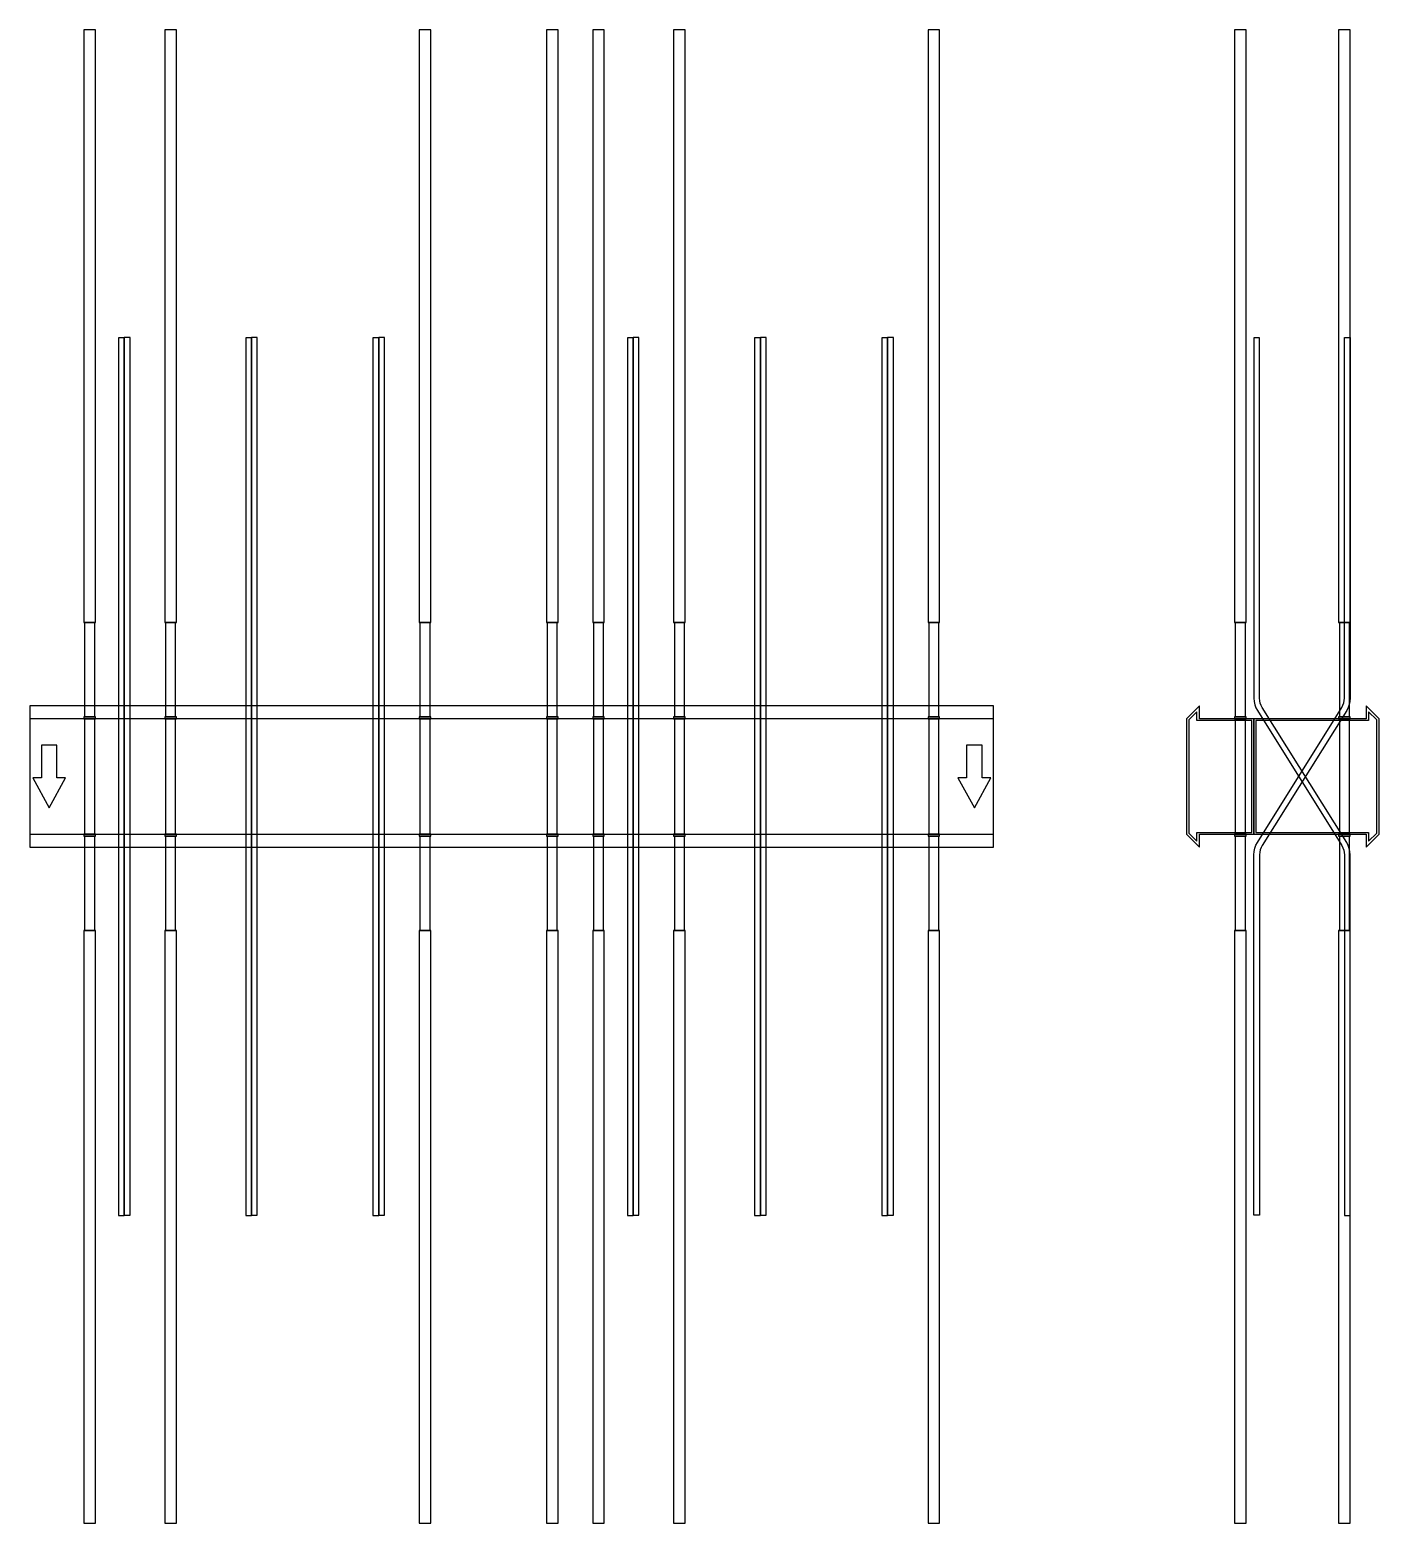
# Model space of a CAD drawing. Extents: x 0 to 1400, y -775 to 775.
import ezdxf

# ---------------------------------------------------------------- set-up
doc = ezdxf.new("R2010")
doc.units = 0
doc.layers.add('Halfen', color=7, linetype='CONTINUOUS')

msp = doc.modelspace()

# ---------------------------------------------------------------- linework, layer by layer
at = {"layer": 'Halfen', "color": 7}
for points in [[(68, 160), (68, 775), (56, 775), (56, 160)], [(152, 160), (152, 775), (140, 775), (140, 160)], [(416, 160), (416, 775), (404, 775), (404, 160)], [(548, 160), (548, 775), (536, 775), (536, 160)], [(596, 160), (596, 775), (584, 775), (584, 160)], [(680, 160), (680, 775), (668, 775), (668, 160)], [(944, 160), (944, 775), (932, 775), (932, 160)], [(1262, 160), (1262, 775), (1250, 775), (1250, 160)], [(1370, 160), (1370, 775), (1358, 775), (1358, 160)], [(98, -455.516), (98, 455.381), (92, 455.381), (92, -455.516)], [(104, -455.382), (104, 455.516), (98, 455.516), (98, -455.382)], [(230, -455.516), (230, 455.381), (224, 455.381), (224, -455.516)], [(236, -455.382), (236, 455.516), (230, 455.516), (230, -455.382)], [(362, -455.516), (362, 455.381), (356, 455.381), (356, -455.516)], [(368, -455.382), (368, 455.516), (362, 455.516), (362, -455.382)], [(626, -455.516), (626, 455.381), (620, 455.381), (620, -455.516)], [(632, -455.382), (632, 455.516), (626, 455.516), (626, -455.382)], [(758, -455.516), (758, 455.381), (752, 455.381), (752, -455.516)], [(764, -455.382), (764, 455.516), (758, 455.516), (758, -455.382)], [(890, -455.516), (890, 455.381), (884, 455.381), (884, -455.516)], [(896, -455.382), (896, 455.516), (890, 455.516), (890, -455.382)], [(1270, -455.382), (1270, -81.17), (1270.234, -77.83), (1270.93, -74.555), (1272.075, -71.408), (1273.647, -68.452), (1361.265, 71.766), (1362.444, 73.984), (1363.303, 76.343), (1363.825, 78.8), (1364, 81.305), (1364, 455.516), (1370, 455.516), (1370, 81.305), (1369.766, 77.965), (1369.07, 74.69), (1367.925, 71.543), (1366.353, 68.587), (1278.735, -71.631), (1277.556, -73.849), (1276.697, -76.208), (1276.175, -78.665), (1276, -81.17), (1276, -455.382)], [(1370, -455.516), (1370, -81.305), (1369.766, -77.965), (1369.07, -74.69), (1367.925, -71.543), (1366.353, -68.587), (1278.735, 71.631), (1277.556, 73.849), (1276.697, 76.208), (1276.175, 78.665), (1276, 81.17), (1276, 455.381), (1270, 455.381), (1270, 81.17), (1270.234, 77.83), (1270.93, 74.555), (1272.075, 71.408), (1273.647, 68.452), (1361.265, -71.766), (1362.444, -73.984), (1363.303, -76.343), (1363.825, -78.8), (1364, -81.305), (1364, -455.516)], [(67.25, 62), (67.25, 160), (56.75, 160), (56.75, 62)], [(151.25, 62), (151.25, 160), (140.75, 160), (140.75, 62)], [(415.25, 62), (415.25, 160), (404.75, 160), (404.75, 62)], [(547.25, 62), (547.25, 160), (536.75, 160), (536.75, 62)], [(595.25, 62), (595.25, 160), (584.75, 160), (584.75, 62)], [(679.25, 62), (679.25, 160), (668.75, 160), (668.75, 62)], [(943.25, 62), (943.25, 160), (932.75, 160), (932.75, 62)], [(1261.25, 62), (1261.25, 160), (1250.75, 160), (1250.75, 62)], [(1369.25, 62), (1369.25, 160), (1358.75, 160), (1358.75, 62)], [(0, -73.5), (1000, -73.5), (1000, 73.5), (0, 73.5)], [(68, 60), (68, 62), (56, 62), (56, 60)], [(152, 60), (152, 62), (140, 62), (140, 60)], [(416, 60), (416, 62), (404, 62), (404, 60)], [(548, 60), (548, 62), (536, 62), (536, 60)], [(596, 60), (596, 62), (584, 62), (584, 60)], [(680, 60), (680, 62), (668, 62), (668, 60)], [(944, 60), (944, 62), (932, 62), (932, 60)], [(1270, -60), (1270, 60), (1213.5, 60), (1213.5, 73.5), (1200, 60), (1200, -60), (1213.5, -73.5), (1213.5, -60)], [(1268, -58), (1268, 58), (1211, 58), (1211, 67.25), (1202.5, 58.75), (1202.5, -58.75), (1211, -67.25), (1211, -58)], [(1262, 60), (1262, 62), (1250, 62), (1250, 60)], [(1400, -60), (1400, 60), (1386.5, 73.5), (1386.5, 60), (1270, 60), (1270, -60), (1386.5, -60), (1386.5, -73.5)], [(1397.5, -58.75), (1397.5, 58.75), (1389, 67.25), (1389, 58), (1272, 58), (1272, -58), (1389, -58), (1389, -67.25)], [(1370, 60), (1370, 62), (1358, 62), (1358, 60)], [(0, -60), (1000, -60), (1000, 60), (0, 60)], [(67.25, -60), (67.25, 60), (56.75, 60), (56.75, -60)], [(151.25, -60), (151.25, 60), (140.75, 60), (140.75, -60)], [(415.25, -60), (415.25, 60), (404.75, 60), (404.75, -60)], [(547.25, -60), (547.25, 60), (536.75, 60), (536.75, -60)], [(595.25, -60), (595.25, 60), (584.75, 60), (584.75, -60)], [(679.25, -60), (679.25, 60), (668.75, 60), (668.75, -60)], [(943.25, -60), (943.25, 60), (932.75, 60), (932.75, -60)], [(1261.25, -60), (1261.25, 60), (1250.75, 60), (1250.75, -60)], [(1369.25, -60), (1369.25, 60), (1358.75, 60), (1358.75, -60)], [(20, -32.5), (37, -1.5), (28, -1.5), (28, 32.5), (12, 32.5), (12, -1.5), (3, -1.5)], [(980, -32.5), (997, -1.5), (988, -1.5), (988, 32.5), (972, 32.5), (972, -1.5), (963, -1.5)], [(68, -62), (68, -60), (56, -60), (56, -62)], [(67.25, -160), (67.25, -62), (56.75, -62), (56.75, -160)], [(152, -62), (152, -60), (140, -60), (140, -62)], [(151.25, -160), (151.25, -62), (140.75, -62), (140.75, -160)], [(416, -62), (416, -60), (404, -60), (404, -62)], [(415.25, -160), (415.25, -62), (404.75, -62), (404.75, -160)], [(548, -62), (548, -60), (536, -60), (536, -62)], [(547.25, -160), (547.25, -62), (536.75, -62), (536.75, -160)], [(596, -62), (596, -60), (584, -60), (584, -62)], [(595.25, -160), (595.25, -62), (584.75, -62), (584.75, -160)], [(680, -62), (680, -60), (668, -60), (668, -62)], [(679.25, -160), (679.25, -62), (668.75, -62), (668.75, -160)], [(944, -62), (944, -60), (932, -60), (932, -62)], [(943.25, -160), (943.25, -62), (932.75, -62), (932.75, -160)], [(1262, -62), (1262, -60), (1250, -60), (1250, -62)], [(1261.25, -160), (1261.25, -62), (1250.75, -62), (1250.75, -160)], [(1370, -62), (1370, -60), (1358, -60), (1358, -62)], [(1369.25, -160), (1369.25, -62), (1358.75, -62), (1358.75, -160)], [(68, -775), (68, -160), (56, -160), (56, -775)], [(152, -775), (152, -160), (140, -160), (140, -775)], [(416, -775), (416, -160), (404, -160), (404, -775)], [(548, -775), (548, -160), (536, -160), (536, -775)], [(596, -775), (596, -160), (584, -160), (584, -775)], [(680, -775), (680, -160), (668, -160), (668, -775)], [(944, -775), (944, -160), (932, -160), (932, -775)], [(1262, -775), (1262, -160), (1250, -160), (1250, -775)], [(1370, -775), (1370, -160), (1358, -160), (1358, -775)]]:
    msp.add_lwpolyline(points, close=True, dxfattribs=at)

doc.saveas('drawing.dxf')
